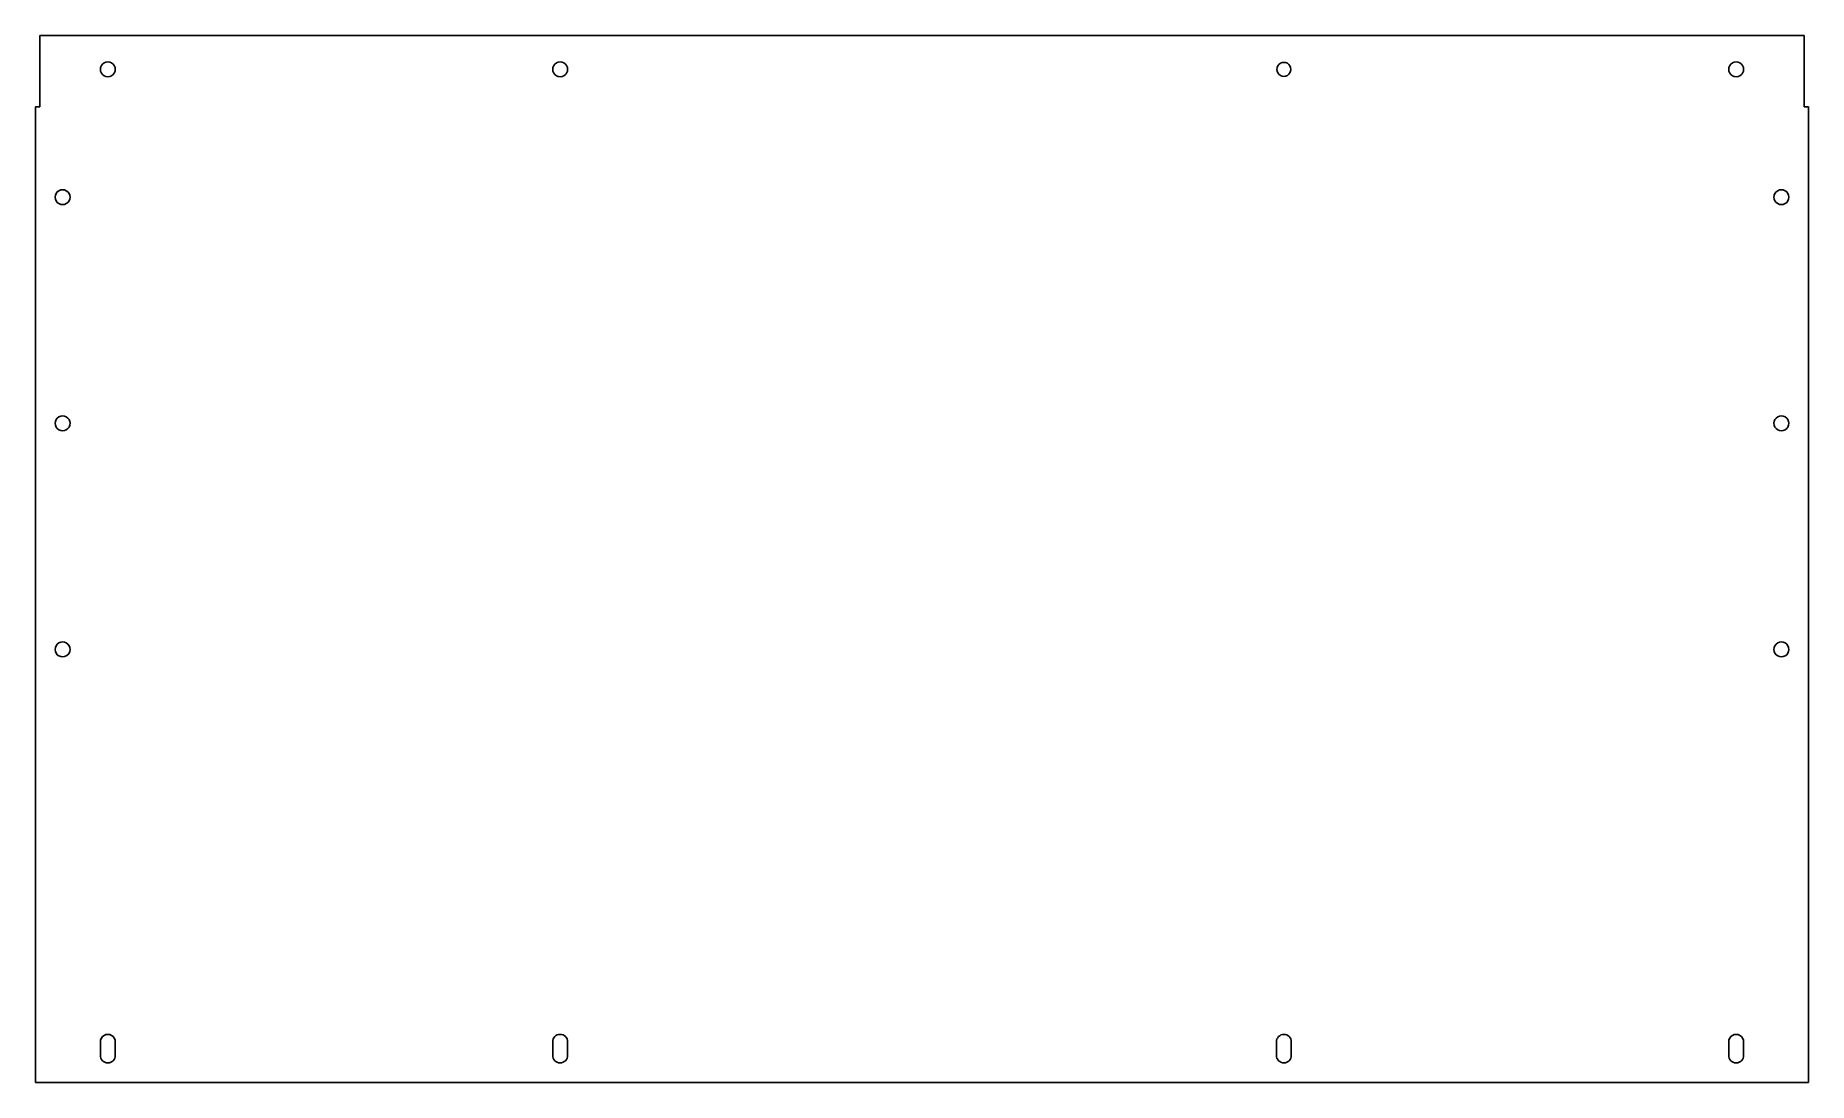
# Model space of a CAD drawing. Extents: x -146 to 246, y 93 to 324.
import ezdxf

# ---------------------------------------------------------------- set-up
doc = ezdxf.new("R2010")
doc.units = 0
doc.layers.add('Layer_1', color=7, linetype='CONTINUOUS')

msp = doc.modelspace()

# ---------------------------------------------------------------- linework, layer by layer
at = {"layer": 'Layer_1', "color": 7}
for p, q in [((244.674514, 324.256776), (-145.325001, 324.256776)), ((-145.325001, 324.256776), (-145.325001, 308.494849)), ((244.674514, 308.494849), (244.674514, 324.256776)), ((-128.675022, 316.756784), (-128.675022, 316.756784)), ((-28.675148, 316.756784), (-28.675148, 316.756784)), ((131.224657, 316.756784), (131.224657, 316.756784)), ((231.324529, 316.756784), (231.324529, 316.756784)), ((-145.325001, 308.494849), (-146.325, 308.494849)), ((-146.325, 308.494849), (-146.325, 92.73317)), ((245.674505, 308.494849), (244.674514, 308.494849)), ((245.674505, 92.73317), (245.674505, 308.494849)), ((-138.67501, 288.494875), (-138.67501, 288.494875)), ((241.324523, 288.494875), (241.324523, 288.494875)), ((-138.67501, 238.494937), (-138.67501, 238.494937)), ((241.324523, 238.494937), (241.324523, 238.494937)), ((-138.67501, 188.495), (-138.67501, 188.495)), ((241.324523, 188.495), (241.324523, 188.495)), ((-131.975018, 101.733173), (-131.975018, 98.733172)), ((-128.675022, 98.733172), (-128.675022, 101.733173)), ((-31.975143, 98.733172), (-31.975143, 101.733173)), ((-28.675148, 101.733173), (-28.675148, 98.733172)), ((-28.675148, 101.733173), (-28.675148, 101.733173)), ((128.024658, 101.733173), (128.024658, 98.733172)), ((131.324643, 98.733172), (131.324643, 101.733173)), ((228.024517, 101.733173), (228.024517, 98.733172)), ((231.324529, 98.733172), (231.324529, 101.733173)), ((-146.325, 92.73317), (245.674505, 92.73317))]:
    msp.add_line(p, q, dxfattribs=at)
for points in [[(-131.150019, 318.185724), (-131.66053, 317.890981), (-131.975018, 317.346272), (-131.975018, 316.756784)], [(-129.500021, 318.185724), (-130.010532, 318.480468), (-130.639508, 318.480468), (-131.150019, 318.185724)], [(-128.675022, 316.756784), (-128.675022, 317.346272), (-128.98951, 317.890981), (-129.500021, 318.185724)], [(-31.150335, 318.186275), (-31.660943, 317.891384), (-31.975379, 317.346429), (-31.975143, 316.756784)], [(-29.499956, 318.186275), (-30.010564, 318.481166), (-30.639727, 318.481166), (-31.150335, 318.186275)], [(-28.675148, 316.756784), (-28.674911, 317.346429), (-28.989348, 317.891384), (-29.499956, 318.186275)], [(128.899647, 318.099129), (128.420074, 317.822247), (128.124644, 317.310548), (128.124644, 316.756784)], [(130.449654, 318.099129), (129.97008, 318.376011), (129.379221, 318.376011), (128.899647, 318.099129)], [(131.224657, 316.756784), (131.224657, 317.310548), (130.929228, 317.822247), (130.449654, 318.099129)], [(228.84952, 318.185731), (228.339007, 317.890986), (228.024517, 317.346275), (228.024517, 316.756784)], [(230.499526, 318.185731), (229.989012, 318.480476), (229.360034, 318.480476), (228.84952, 318.185731)], [(231.324529, 316.756784), (231.324529, 317.346275), (231.010039, 317.890986), (230.499526, 318.185731)], [(-131.975018, 316.756784), (-131.975018, 316.167297), (-131.66053, 315.622588), (-131.150019, 315.327844)], [(-131.150019, 315.327844), (-130.639508, 315.0331), (-130.010532, 315.0331), (-129.500021, 315.327844)], [(-129.500021, 315.327844), (-128.98951, 315.622588), (-128.675022, 316.167297), (-128.675022, 316.756784)], [(-31.975143, 316.756784), (-31.975379, 316.167139), (-31.660943, 315.622184), (-31.150335, 315.327294)], [(-31.150335, 315.327294), (-30.639727, 315.032403), (-30.010564, 315.032403), (-29.499956, 315.327294)], [(-29.499956, 315.327294), (-28.989348, 315.622184), (-28.674911, 316.167139), (-28.675148, 316.756784)], [(128.124644, 316.756784), (128.124644, 316.20302), (128.420074, 315.691321), (128.899647, 315.414439)], [(128.899647, 315.414439), (129.379221, 315.137557), (129.97008, 315.137557), (130.449654, 315.414439)], [(130.449654, 315.414439), (130.929228, 315.691321), (131.224657, 316.20302), (131.224657, 316.756784)], [(228.024517, 316.756784), (228.024517, 316.167294), (228.339007, 315.622582), (228.84952, 315.327837)], [(228.84952, 315.327837), (229.360034, 315.033092), (229.989012, 315.033092), (230.499526, 315.327837)], [(230.499526, 315.327837), (231.01004, 315.622582), (231.324529, 316.167294), (231.324529, 316.756784)], [(-139.500009, 289.923815), (-140.01052, 290.218559), (-140.639495, 290.218559), (-141.150006, 289.923815)], [(240.49952, 289.923822), (239.989006, 290.218567), (239.360028, 290.218567), (238.849514, 289.923822)], [(-141.150006, 289.923815), (-141.660518, 289.629071), (-141.975005, 289.084362), (-141.975005, 288.494875)], [(-141.975005, 288.494875), (-141.975005, 287.905387), (-141.660518, 287.360679), (-141.150006, 287.065935)], [(-141.150006, 287.065935), (-140.639495, 286.771191), (-140.01052, 286.771191), (-139.500009, 287.065935)], [(-138.67501, 288.494875), (-138.67501, 289.084362), (-138.989497, 289.629071), (-139.500009, 289.923815)], [(-139.500009, 287.065935), (-138.989497, 287.360679), (-138.67501, 287.905387), (-138.67501, 288.494875)], [(238.849514, 289.923822), (238.339001, 289.629077), (238.024511, 289.084365), (238.024511, 288.494875)], [(238.024511, 288.494875), (238.024511, 287.905385), (238.339, 287.360673), (238.849514, 287.065928)], [(238.849514, 287.065928), (239.360028, 286.771183), (239.989006, 286.771183), (240.49952, 287.065928)], [(241.324523, 288.494875), (241.324523, 289.084365), (241.010033, 289.629077), (240.49952, 289.923822)], [(240.49952, 287.065928), (241.010033, 287.360673), (241.324523, 287.905385), (241.324523, 288.494875)], [(-141.150006, 239.923877), (-141.660518, 239.629134), (-141.975005, 239.084425), (-141.975005, 238.494937)], [(-139.500009, 239.923877), (-140.01052, 240.218621), (-140.639495, 240.218621), (-141.150006, 239.923877)], [(-138.67501, 238.494937), (-138.67501, 239.084425), (-138.989497, 239.629134), (-139.500009, 239.923877)], [(238.849514, 239.923884), (238.339001, 239.629139), (238.024511, 239.084428), (238.024511, 238.494937)], [(240.49952, 239.923884), (239.989006, 240.218629), (239.360028, 240.218629), (238.849514, 239.923884)], [(241.324523, 238.494937), (241.324523, 239.084428), (241.010033, 239.629139), (240.49952, 239.923884)], [(-141.975005, 238.494937), (-141.975005, 237.90545), (-141.660518, 237.360741), (-141.150006, 237.065997)], [(-141.150006, 237.065997), (-140.639495, 236.771253), (-140.01052, 236.771253), (-139.500009, 237.065997)], [(-139.500009, 237.065997), (-138.989497, 237.360741), (-138.67501, 237.90545), (-138.67501, 238.494937)], [(238.024511, 238.494937), (238.024511, 237.905447), (238.339, 237.360735), (238.849514, 237.06599)], [(238.849514, 237.06599), (239.360028, 236.771245), (239.989006, 236.771245), (240.49952, 237.06599)], [(240.49952, 237.06599), (241.010033, 237.360735), (241.324523, 237.905447), (241.324523, 238.494937)], [(-141.150006, 189.92394), (-141.660518, 189.629196), (-141.975005, 189.084487), (-141.975005, 188.495)], [(-141.975005, 188.495), (-141.975005, 187.905512), (-141.660518, 187.360803), (-141.150006, 187.06606)], [(-139.500009, 189.92394), (-140.01052, 190.218684), (-140.639495, 190.218684), (-141.150006, 189.92394)], [(-138.67501, 188.495), (-138.67501, 189.084487), (-138.989497, 189.629196), (-139.500009, 189.92394)], [(-139.500009, 187.06606), (-138.989497, 187.360803), (-138.67501, 187.905512), (-138.67501, 188.495)], [(238.849514, 189.923947), (238.339001, 189.629202), (238.024511, 189.08449), (238.024511, 188.495)], [(238.024511, 188.495), (238.024511, 187.905509), (238.339, 187.360798), (238.849514, 187.066053)], [(240.49952, 189.923947), (239.989006, 190.218692), (239.360028, 190.218692), (238.849514, 189.923947)], [(241.324523, 188.495), (241.324523, 189.08449), (241.010033, 189.629202), (240.49952, 189.923947)], [(240.49952, 187.066053), (241.010033, 187.360798), (241.324523, 187.905509), (241.324523, 188.495)], [(-141.150006, 187.06606), (-140.639495, 186.771316), (-140.01052, 186.771316), (-139.500009, 187.06606)], [(238.849514, 187.066053), (239.360028, 186.771307), (239.989006, 186.771307), (240.49952, 187.066053)], [(-131.150019, 103.162113), (-131.66053, 102.867369), (-131.975018, 102.32266), (-131.975018, 101.733173)], [(-129.500021, 103.162113), (-130.010532, 103.456856), (-130.639508, 103.456856), (-131.150019, 103.162113)], [(-128.675022, 101.733173), (-128.675022, 102.32266), (-128.98951, 102.867369), (-129.500021, 103.162113)], [(-31.975143, 101.733173), (-31.974778, 102.644183), (-31.236156, 103.38251), (-30.325145, 103.38251)], [(-30.325145, 103.38251), (-29.414135, 103.38251), (-28.675512, 102.644183), (-28.675148, 101.733173)], [(129.674651, 103.37894), (128.765034, 103.37894), (128.02699, 102.642787), (128.024658, 101.733173)], [(131.324643, 101.733173), (131.322311, 102.642787), (130.584268, 103.37894), (129.674651, 103.37894)], [(228.84952, 103.16212), (228.339007, 102.867374), (228.024517, 102.322663), (228.024517, 101.733173)], [(230.499526, 103.16212), (229.989012, 103.456865), (229.360034, 103.456865), (228.84952, 103.16212)], [(231.324529, 101.733173), (231.324529, 102.322663), (231.010039, 102.867374), (230.499526, 103.16212)], [(-131.975018, 98.733172), (-131.975018, 97.821903), (-131.236289, 97.083174), (-130.32502, 97.083174)], [(-130.32502, 97.083174), (-129.413752, 97.083174), (-128.675022, 97.821903), (-128.675022, 98.733172)], [(-30.325145, 97.083835), (-31.236156, 97.083835), (-31.974778, 97.822161), (-31.975143, 98.733172)], [(-28.675148, 98.733172), (-28.675512, 97.822161), (-29.414135, 97.083835), (-30.325145, 97.083835)], [(128.024658, 98.733172), (128.02699, 97.823558), (128.765034, 97.087405), (129.674651, 97.087405)], [(129.674651, 97.087405), (130.584268, 97.087405), (131.322311, 97.823558), (131.324643, 98.733172)], [(228.024517, 98.733172), (228.024517, 97.821899), (228.76325, 97.083166), (229.674523, 97.083166)], [(229.674523, 97.083166), (230.585796, 97.083166), (231.324529, 97.821899), (231.324529, 98.733172)]]:
    msp.add_open_spline(points, degree=3, dxfattribs=at)

doc.saveas('drawing.dxf')
